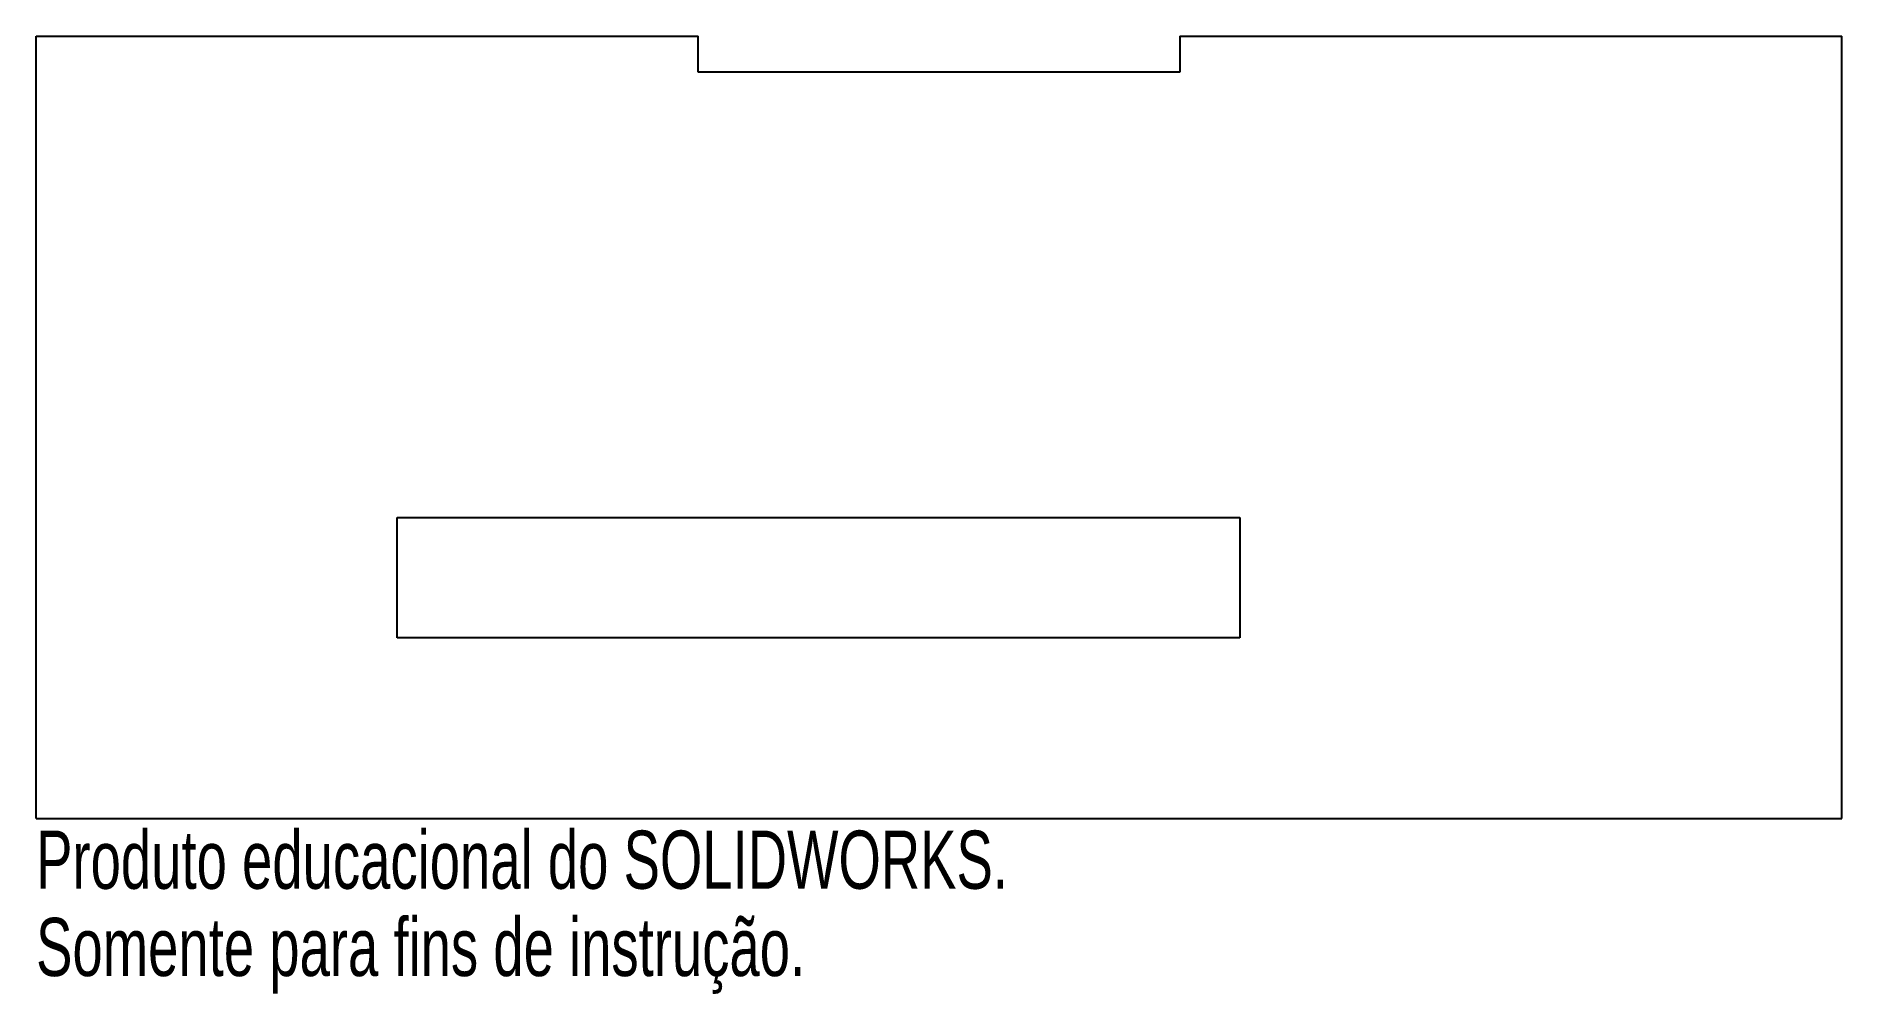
# Model space of a CAD drawing. Header units: millimetres. Extents: x -15 to 0, y -3.8 to 4.1.
import ezdxf

# ---------------------------------------------------------------- set-up
doc = ezdxf.new("R2010")
doc.units = ezdxf.units.MM
doc.styles.add('SLDTEXTSTYLE0', font='TXT', dxfattribs={"width": 0.7})

msp = doc.modelspace()

# ---------------------------------------------------------------- linework, layer by layer
at = {"color": 7, "linetype": 'Continuous', "lineweight": 25}
for p, q in [((-15, 4.148), (-9.5, 4.148)), ((-15, -2.352), (-15, 4.148)), ((-9.5, 3.848), (-9.5, 4.148)), ((-5.5, 4.148), (0, 4.148)), ((-5.5, 4.148), (-5.5, 3.848)), ((0, -2.352), (0, 4.148)), ((-5.5, 3.848), (-9.5, 3.848)), ((-12, 0.148), (-5, 0.148)), ((-12, -0.852), (-12, 0.148)), ((-5, 0.148), (-5, -0.852)), ((-5, -0.852), (-12, -0.852)), ((-15, -2.352), (0, -2.352))]:
    msp.add_line(p, q, dxfattribs=at)

# ---------------------------------------------------------------- texts
at = {"color": 7, "linetype": 'Continuous', "char_height": 0.48336, "attachment_point": 1, "style": 'SLDTEXTSTYLE0'}
for s, insert in [('Produto educacional do SOLIDWORKS.', (-15, -2.454)), ('Somente para fins de instrução.', (-15, -3.179))]:
    msp.add_mtext(s, dxfattribs=dict(at, insert=insert))

doc.saveas('drawing.dxf')
